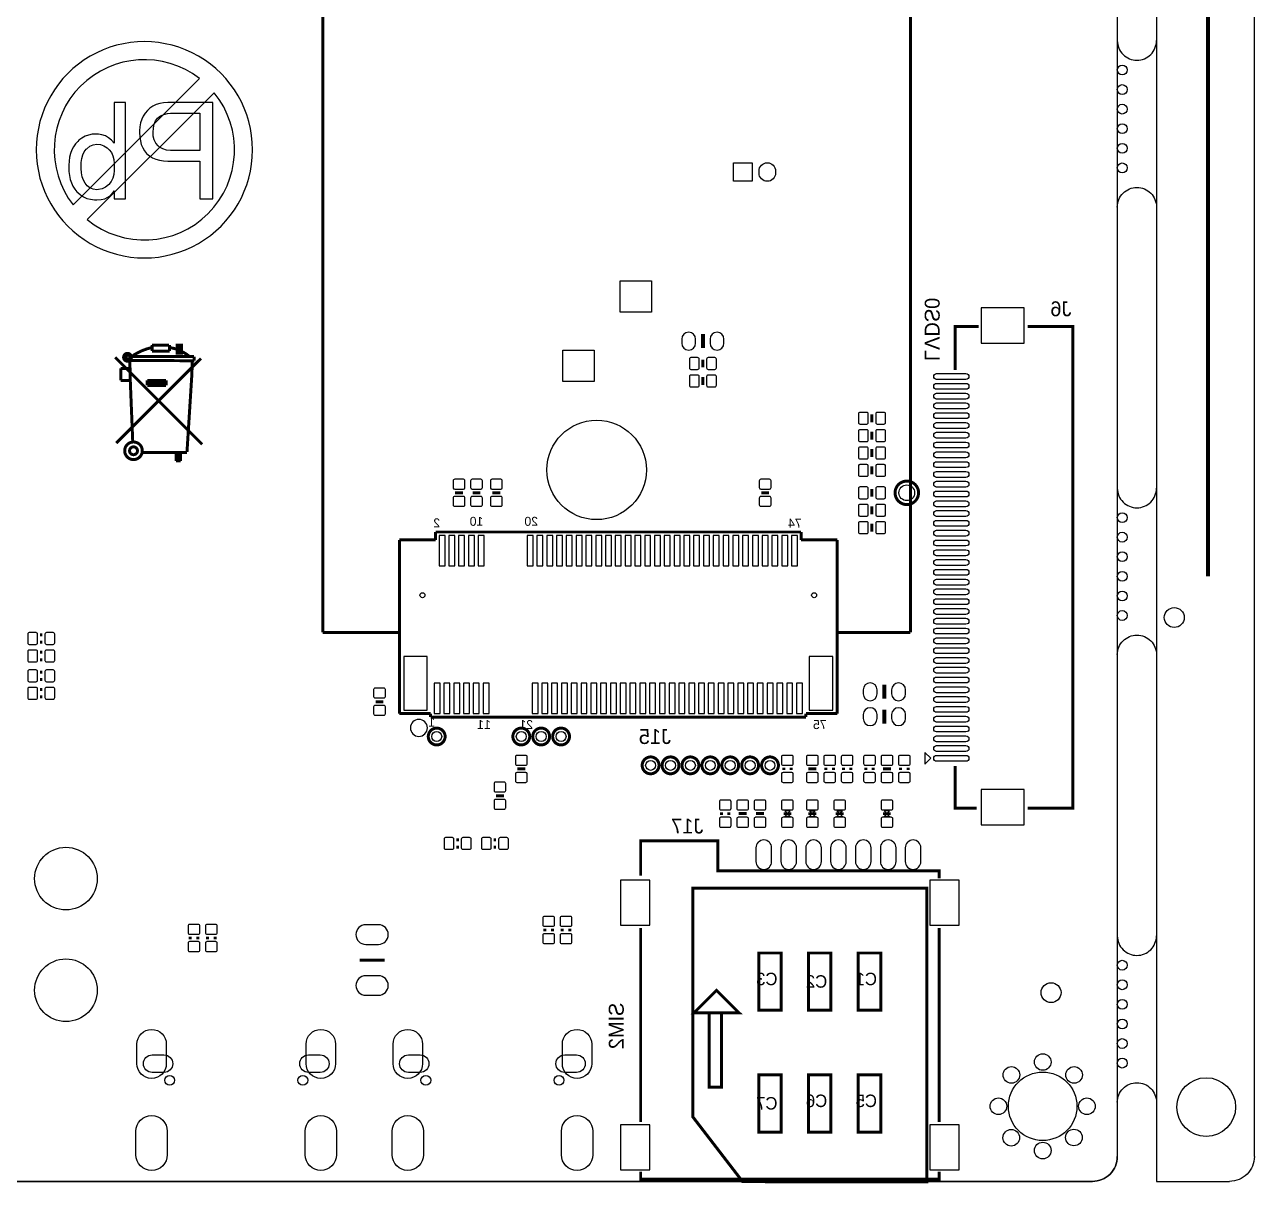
# Model space of a CAD drawing. Extents: x -7 to 117, y 0 to 182.
# Drawn here: x 54.2 to 117, y -0.1 to 59.1 of the extents above; entities that cross this region are included whole.
import ezdxf
from ezdxf.enums import TextEntityAlignment as Align

# ---------------------------------------------------------------- set-up
doc = ezdxf.new("R2010")
doc.units = 0
for name, color, linetype in [('BG_OUTLINE', 7, 'CONTINUOUS'), ('BG_SILKSCREEN_BOTTOM', 23, 'CONTINUOUS'), ('PG_SILKSCREEN_BOTTOM', 23, 'CONTINUOUS'), ('PIN_BOTTOM', 132, 'CONTINUOUS')]:
    doc.layers.add(name, color=color, linetype=linetype)

msp = doc.modelspace()

# ---------------------------------------------------------------- linework, layer by layer
at = {"layer": 'BG_OUTLINE'}
for points in [[(115.731036, 181.999636), (112.001046, 181.999636), (112.001046, 0), (115.731036, 0)], [(110.00105, 88.72982), (110.00105, 1.27)]]:
    msp.add_lwpolyline(points, dxfattribs=at)
for points in [[(117.001036, 1.27), (117.001036, 180.729636, 0.414214), (115.731036, 181.999636)], [(110.00105, 58.259726, 0.414214), (111.001048, 57.259728, 0.414214), (112.001046, 58.259726)], [(110.00105, 49.759616, -0.414214), (111.001048, 50.759614, -0.414214), (112.001046, 49.759616)], [(110.00105, 35.399726, 0.414214), (111.001048, 34.399728, 0.414214), (112.001046, 35.399726)], [(110.00105, 26.899616, -0.414214), (111.001048, 27.899614, -0.414214), (112.001046, 26.899616)], [(110.00105, 12.539726, 0.414214), (111.001048, 11.539728, 0.414214), (112.001046, 12.539726)], [(110.00105, 4.039616, -0.414214), (111.001048, 5.039614, -0.414214), (112.001046, 4.039616)], [(0, 1.27, 0.414214), (1.27, 0), (108.73105, 0, 0.414214), (110.00105, 1.27)], [(117.001036, 1.27, -0.414214), (115.731036, 0)]]:
    msp.add_lwpolyline(points, format="xyb", dxfattribs=at)
msp.add_lwpolyline([(110.00105, 88.72982), (110.00105, 1.27, -0.414214), (108.73105, 0), (1.27, 0, -0.414214), (0, 1.27), (0, 88.72982, -0.414214), (1.27, 89.99982), (108.73105, 89.99982, -0.414214)], format="xyb", close=True, dxfattribs=at)
at = {"layer": 'BG_SILKSCREEN_BOTTOM', "const_width": 0.2032}
msp.add_lwpolyline([(114.62766, 30.89656), (114.62766, 107.85094)], dxfattribs=at)
at = {"layer": 'BG_SILKSCREEN_BOTTOM'}
for points in [[(65.846706, 52.683156, 1), (54.801678, 52.683384, 1)], [(63.138304, 56.32577, 0.879899), (56.681878, 49.86909)], [(57.411112, 49.119282, 0.904616), (63.888112, 55.596282)]]:
    msp.add_lwpolyline(points, format="xyb", close=True, dxfattribs=at)
for points in [[(58.785506, 50.585624), (58.785506, 50.182272), (59.360562, 50.182272), (59.360562, 55.096156), (58.785506, 55.096156), (58.785506, 53.02758), (58.645552, 53.178456), (58.494676, 53.29936), (58.3311, 53.389784), (58.157872, 53.45176), (57.973722, 53.48351), (57.867296, 53.486558), (57.66054, 53.473858), (57.47004, 53.435758), (57.29224, 53.372258), (57.12841, 53.283358), (56.977534, 53.169058), (56.918606, 53.113432), (56.802782, 52.98313), (56.70423, 52.836826), (56.62168, 52.676552), (56.556402, 52.501546), (56.508904, 52.31257), (56.47563, 52.10937), (56.461152, 51.890168), (56.459628, 51.791616), (56.467502, 51.570636), (56.492902, 51.36261), (56.537352, 51.168808), (56.597804, 50.98923), (56.675528, 50.82413), (56.771032, 50.673), (56.882284, 50.536348), (56.918606, 50.498248), (57.060084, 50.376074), (57.21731, 50.277522), (57.389014, 50.20437), (57.574942, 50.155094), (57.776618, 50.129694), (57.895744, 50.124868), (58.11012, 50.139346), (58.300874, 50.183796), (58.466228, 50.258472), (58.60923, 50.36185), (58.728102, 50.4952)], [(60.326524, 52.630324), (60.435998, 52.496974), (60.452, 52.480972), (60.58535, 52.366672), (60.73648, 52.272946), (60.904882, 52.201572), (61.092334, 52.148994), (61.295534, 52.118768), (61.514736, 52.107592), (63.151258, 52.107592), (63.151258, 50.182272), (63.812166, 50.182272), (63.812166, 55.096156), (61.514736, 55.096156), (61.30671, 55.08498), (61.112908, 55.049928), (60.930282, 54.992778), (60.763404, 54.911752), (60.607702, 54.80685), (60.480702, 54.694074), (60.3631, 54.558946), (60.266072, 54.40807), (60.189872, 54.241446), (60.132722, 54.058566), (60.096146, 53.859938), (60.07862, 53.645562), (60.07862, 53.573934), (60.088272, 53.348382), (60.118498, 53.14188), (60.16752, 52.952904), (60.237624, 52.782724)], [(61.657738, 54.551072), (63.151258, 54.551072), (63.151258, 52.6542), (61.657738, 52.6542), (61.44641, 52.671726), (61.26226, 52.725574), (61.10351, 52.816252), (61.025532, 52.884578), (60.911232, 53.02758), (60.828428, 53.19268), (60.78093, 53.38191), (60.76823, 53.573934), (60.782454, 53.801264), (60.82538, 53.99659), (60.896754, 54.160166), (60.99683, 54.292246), (61.144658, 54.411372), (61.311536, 54.493922), (61.498988, 54.539896)], [(57.895744, 52.97043), (58.078624, 52.949602), (58.251598, 52.886102), (58.416952, 52.779676), (58.526426, 52.682648), (58.639202, 52.542948), (58.718704, 52.379372), (58.76798, 52.190142), (58.785506, 51.977544), (58.785506, 51.619912), (58.76798, 51.418236), (58.71718, 51.233832), (58.632852, 51.066954), (58.513726, 50.916078), (58.497978, 50.90033), (58.3438, 50.774854), (58.173874, 50.689002), (57.98947, 50.6476), (57.895744, 50.643028), (57.701942, 50.668428), (57.530492, 50.744628), (57.40654, 50.842926), (57.298336, 50.973228), (57.214262, 51.127406), (57.150762, 51.302158), (57.10936, 51.500786), (57.091834, 51.719988), (57.09031, 51.791616), (57.101486, 52.029868), (57.133236, 52.241196), (57.184036, 52.425346), (57.257188, 52.582826), (57.350914, 52.71135), (57.377838, 52.740052), (57.536842, 52.867052), (57.708292, 52.94503), (57.89422, 52.97043)]]:
    msp.add_lwpolyline(points, close=True, dxfattribs=at)
at = {"layer": 'PG_SILKSCREEN_BOTTOM'}
for points, const_width in [([(69.433948, 28.036266), (69.433948, 79.98206)], 0.1524), ([(99.433888, 79.98206), (99.433888, 28.036266)], 0.1524), ([(88.83904, 43.26763), (88.83904, 42.55643)], 0.2032), ([(101.724968, 41.44518), (101.724968, 43.65498), (102.925118, 43.65498)], 0.1524), ([(105.424986, 43.65498), (107.724956, 43.65498), (107.724956, 19.05508), (105.424986, 19.05508)], 0.1524), ([(60.72124, 42.40403), (60.72124, 42.70883)], 0.1524), ([(61.58484, 42.70883), (60.72124, 42.70883)], 0.1524), ([(61.61024, 42.40403), (61.61024, 42.70883)], 0.1524), ([(62.21984, 42.70883), (62.21984, 42.30243), (61.99124, 42.30243), (61.99124, 42.70883), (62.21984, 42.70883)], 0.1524), ([(62.09284, 42.70883), (62.11824, 42.70883), (62.11824, 42.35323)], 0.1524), ([(58.82894, 42.08653), (63.27394, 37.64153)], 0.1524), ([(58.89244, 37.70503), (63.21044, 42.02303)], 0.1524), ([(59.57824, 42.12463), (59.60364, 40.90543)], 0.1524), ([(59.65444, 42.12463), (62.85484, 42.12463)], 0.1524), ([(60.72124, 42.40403), (61.61024, 42.40403)], 0.1524), ([(62.87008, 42.11193), (62.87008, 41.91127)], 0.1524), ([(59.12104, 40.90543), (59.12104, 41.51503)], 0.1524), ([(59.12104, 41.51503), (59.57824, 41.51503)], 0.1524), ([(59.60364, 41.92143), (62.87008, 41.91127)], 0.1524), ([(62.7634, 41.91127), (62.75324, 41.28643)], 0.1524), ([(88.83904, 41.56583), (88.83904, 41.97223)], 0.1524), ([(59.12104, 40.90543), (59.60364, 40.90543)], 0.1524), ([(59.60364, 40.90543), (59.73064, 37.75583)], 0.1524), ([(60.46724, 40.90543), (61.43244, 40.90543)], 0.1524), ([(60.46724, 40.90543), (60.46724, 40.65143)], 0.1524), ([(60.46724, 40.77843), (61.43244, 40.77843)], 0.1524), ([(61.43244, 40.90543), (61.43244, 40.65143)], 0.1524), ([(62.75324, 41.28643), (62.49924, 37.24783)], 0.1524), ([(88.83904, 41.08323), (88.83904, 40.67683)], 0.1524), ([(60.46724, 40.65143), (61.43244, 40.65143)], 0.1524), ([(97.47504, 38.77183), (97.47504, 39.17823)], 0.1524), ([(97.47504, 38.28923), (97.47504, 37.88283)], 0.1524), ([(62.49924, 37.22243), (60.23864, 37.22243)], 0.1524), ([(61.94044, 37.22243), (61.94044, 36.79063)], 0.1524), ([(62.06744, 37.22243), (62.06744, 36.79063)], 0.1524), ([(62.16904, 37.22243), (62.16904, 36.79063)], 0.1524), ([(62.39764, 37.22243), (62.16904, 37.22243)], 0.1524), ([(97.47504, 37.40023), (97.47504, 36.99383)], 0.1524), ([(62.16904, 36.79063), (61.94044, 36.79063)], 0.1524), ([(97.47504, 36.51123), (97.47504, 36.10483)], 0.1524), ([(76.59624, 35.16503), (76.18984, 35.16503)], 0.1524), ([(77.48524, 35.16503), (77.07884, 35.16503)], 0.1524), ([(78.50124, 35.16503), (78.09484, 35.16503)], 0.1524), ([(91.817952, 35.16503), (92.224352, 35.16503)], 0.1524), ([(97.47504, 35.36823), (97.47504, 34.96183)], 0.1524), ([(97.47504, 34.47923), (97.47504, 34.07283)], 0.1524), ([(97.47504, 33.18383), (97.47504, 33.59023)], 0.1524), ([(73.343262, 32.763714), (73.343262, 23.886668)], 0.1524), ([(75.190858, 32.763714), (73.343262, 32.763714)], 0.1524), ([(75.190858, 33.16351), (75.190858, 32.763714)], 0.1524), ([(93.851222, 33.16351), (75.190858, 33.16351)], 0.1524), ([(93.851222, 32.763714), (93.851222, 33.16351)], 0.1524), ([(95.698818, 32.763714), (93.851222, 32.763714)], 0.1524), ([(95.698818, 23.886668), (95.698818, 32.763714)], 0.1524), ([(54.99354, 27.91333), (55.12054, 27.91333)], 0.1524), ([(73.34504, 28.036266), (69.433948, 28.036266)], 0.1524), ([(99.433888, 28.036266), (95.698818, 28.036266)], 0.1524), ([(55.12054, 27.53233), (54.99354, 27.53233)], 0.1524), ([(54.99354, 27.02433), (55.12054, 27.02433)], 0.1524), ([(55.12054, 26.64333), (54.99354, 26.64333)], 0.1524), ([(54.99354, 26.00833), (55.12054, 26.00833)], 0.1524), ([(55.12054, 25.62733), (54.99354, 25.62733)], 0.1524), ([(54.99354, 25.11933), (55.12054, 25.11933)], 0.1524), ([(98.11004, 24.64943), (98.11004, 25.36063)], 0.2032), ([(55.12054, 24.73833), (54.99354, 24.73833)], 0.1524), ([(72.53224, 24.49703), (72.12584, 24.49703)], 0.1524), ([(73.343262, 23.886668), (74.940922, 23.886668)], 0.1524), ([(74.940922, 23.886668), (74.940922, 23.708614)], 0.1524), ([(94.101158, 23.886668), (95.698818, 23.886668)], 0.1524), ([(94.101158, 23.708614), (94.101158, 23.886668)], 0.1524), ([(98.11004, 23.37943), (98.11004, 24.09063)], 0.2032), ([(74.940922, 23.708614), (94.101158, 23.708614)], 0.1524), ([(79.36484, 21.06803), (79.77124, 21.06803)], 0.1524), ([(92.96654, 21.00453), (92.96654, 21.13153)], 0.1524), ([(93.34754, 21.13153), (93.34754, 21.00453)], 0.1524), ([(94.63024, 21.06803), (94.22384, 21.06803)], 0.1524), ([(95.12554, 21.00453), (95.12554, 21.13153)], 0.1524), ([(95.50654, 21.13153), (95.50654, 21.00453)], 0.1524), ([(96.01454, 21.00453), (96.01454, 21.13153)], 0.1524), ([(96.39554, 21.13153), (96.39554, 21.00453)], 0.1524), ([(97.15754, 21.00453), (97.15754, 21.13153)], 0.1524), ([(97.53854, 21.13153), (97.53854, 21.00453)], 0.1524), ([(98.44024, 21.06803), (98.03384, 21.06803)], 0.1524), ([(98.93554, 21.00453), (98.93554, 21.13153)], 0.1524), ([(99.31654, 21.13153), (99.31654, 21.00453)], 0.1524), ([(101.724968, 21.20519), (101.724968, 19.05508), (102.825042, 19.05508)], 0.1524), ([(78.67904, 19.69643), (78.27264, 19.69643)], 0.1524), ([(89.79154, 18.71853), (89.79154, 18.84553)], 0.1524), ([(90.17254, 18.84553), (90.17254, 18.71853)], 0.1524), ([(90.66784, 18.78203), (91.07424, 18.78203)], 0.1524), ([(91.55684, 18.78203), (91.96324, 18.78203)], 0.1524), ([(93.356938, 18.78203), (92.957142, 18.78203)], 0.130048), ([(94.227142, 18.78203), (94.626938, 18.78203)], 0.130048), ([(95.624142, 18.78203), (96.023938, 18.78203)], 0.130048), ([(98.436938, 18.78203), (98.037142, 18.78203)], 0.130048), ([(76.25334, 17.44853), (76.38034, 17.44853)], 0.1524), ([(76.38034, 17.06753), (76.25334, 17.06753)], 0.1524), ([(78.15834, 17.44853), (78.28534, 17.44853)], 0.1524), ([(78.28534, 17.06753), (78.15834, 17.06753)], 0.1524), ([(85.66404, 15.60703), (85.66404, 17.38503), (89.60104, 17.38503), (89.60104, 15.86103), (100.90404, 15.86103), (100.90404, 15.48003)], 0.1524), ([(100.26904, 14.97203), (88.33104, 14.97203), (88.33104, 3.28803), (90.87104, -0.01397), (100.26904, -0.02794), (100.26904, 14.97203)], 0.1524), ([(62.66434, 12.36853), (62.66434, 12.49553)], 0.1524), ([(63.04534, 12.49553), (63.04534, 12.36853)], 0.1524), ([(63.55334, 12.36853), (63.55334, 12.49553)], 0.1524), ([(63.93434, 12.49553), (63.93434, 12.36853)], 0.1524), ([(80.77454, 12.77493), (80.77454, 12.90193)], 0.1524), ([(81.15554, 12.90193), (81.15554, 12.77493)], 0.1524), ([(81.66354, 12.77493), (81.66354, 12.90193)], 0.1524), ([(82.04454, 12.90193), (82.04454, 12.77493)], 0.1524), ([(85.66404, 12.94003), (85.66404, 3.03403)], 0.1524), ([(100.90404, 12.94003), (100.90404, 3.03403)], 0.1524), ([(72.58812, 11.301222), (71.31812, 11.301222)], 0.1524), ([(92.839032, 8.741918), (92.839032, 11.662918), (91.696032, 11.662918), (91.696032, 8.741918), (92.839032, 8.741918)], 0.1524), ([(95.379032, 8.741918), (95.379032, 11.662918), (94.236032, 11.662918), (94.236032, 8.741918), (95.379032, 8.741918)], 0.1524), ([(97.919032, 8.741918), (97.919032, 11.662918), (96.776032, 11.662918), (96.776032, 8.741918), (97.919032, 8.741918)], 0.1524), ([(89.537032, 9.757918), (90.680032, 8.614918), (88.394032, 8.614918), (89.537032, 9.757918)], 0.1524), ([(89.791032, 8.614918), (89.791032, 4.804918), (89.156032, 4.804918), (89.156032, 8.614918), (89.791032, 8.614918)], 0.1524), ([(92.839032, 2.518918), (92.839032, 5.439918), (91.696032, 5.439918), (91.696032, 2.518918), (92.839032, 2.518918)], 0.1524), ([(95.379032, 2.518918), (95.379032, 5.439918), (94.236032, 5.439918), (94.236032, 2.518918), (95.379032, 2.518918)], 0.1524), ([(97.919032, 2.518918), (97.919032, 5.439918), (96.776032, 5.439918), (96.776032, 2.518918), (97.919032, 2.518918)], 0.1524), ([(100.90404, 0.49403), (100.90404, 0.11303), (85.66404, 0.11303), (85.66404, 0.49403)], 0.1524)]:
    msp.add_lwpolyline(points, dxfattribs=dict(at, const_width=const_width))
at = {"layer": 'PG_SILKSCREEN_BOTTOM', "const_width": 0.1524}
for points in [[(59.6646, 42.08653, 1), (59.26328, 42.08653, 1), (59.6646, 42.08653)], [(59.55284, 42.12463), (59.55284, 42.15003, 1), (59.40044, 42.15003), (59.40044, 42.04843, 1), (59.50204, 42.04843), (59.50204, 42.07383)], [(59.60364, 42.07383, -0.107965), (60.69584, 42.58183)], [(61.63564, 42.58183, -0.136779), (62.62624, 42.12463)], [(60.21832, 37.31133, 1), (59.31916, 37.31133, 1), (60.21832, 37.31133)], [(59.9694, 37.31133, 1), (59.56808, 37.31133, 1), (59.9694, 37.31133)], [(99.852988, 35.16503, 1), (98.653092, 35.16503, 1), (99.852988, 35.16503)], [(75.680062, 22.71903, 1), (74.820018, 22.71903, 1), (75.680062, 22.71903)], [(79.998062, 22.71903, 1), (79.138018, 22.71903, 1), (79.998062, 22.71903)], [(81.014062, 22.71903, 1), (80.154018, 22.71903, 1), (81.014062, 22.71903)], [(82.030062, 22.71903, 1), (81.170018, 22.71903, 1), (82.030062, 22.71903)], [(86.602062, 21.24583, 1), (85.742018, 21.24583, 1), (86.602062, 21.24583)], [(87.618062, 21.24583, 1), (86.758018, 21.24583, 1), (87.618062, 21.24583)], [(88.634062, 21.24583, 1), (87.774018, 21.24583, 1), (88.634062, 21.24583)], [(89.650062, 21.24583, 1), (88.790018, 21.24583, 1), (89.650062, 21.24583)], [(90.666062, 21.24583, 1), (89.806018, 21.24583, 1), (90.666062, 21.24583)], [(91.682062, 21.24583, 1), (90.822018, 21.24583, 1), (91.682062, 21.24583)], [(92.698062, 21.24583, 1), (91.838018, 21.24583, 1), (92.698062, 21.24583)]]:
    msp.add_lwpolyline(points, format="xyb", dxfattribs=at)
at = {"layer": 'PG_SILKSCREEN_BOTTOM'}
msp.add_lwpolyline([(74.771758, 23.160482, 1), (73.906122, 23.160578, 1)], format="xyb", close=True, dxfattribs=at)
for points in [[(100.174298, 21.905722), (100.174298, 21.305774), (100.474272, 21.605748)], [(93.15704, 18.78203), (93.296994, 18.921984), (93.017086, 18.921984)], [(94.42704, 18.78203), (94.287086, 18.921984), (94.566994, 18.921984)], [(95.82404, 18.78203), (95.684086, 18.921984), (95.963994, 18.921984)], [(98.23704, 18.78203), (98.376994, 18.921984), (98.097086, 18.921984)], [(93.15704, 18.78203), (93.296994, 18.642076), (93.017086, 18.642076)], [(94.42704, 18.78203), (94.287086, 18.642076), (94.566994, 18.642076)], [(95.82404, 18.78203), (95.684086, 18.642076), (95.963994, 18.642076)], [(98.23704, 18.78203), (98.376994, 18.642076), (98.097086, 18.642076)]]:
    msp.add_lwpolyline(points, close=True, dxfattribs=at)
at = {"layer": 'PIN_BOTTOM'}
for points in [[(91.355926, 52.02301), (91.355926, 51.07305), (90.405966, 51.07305), (90.405966, 52.02301)], [(84.60994, 44.39793), (84.60994, 45.997876), (86.209886, 45.997876), (86.209886, 44.39793)], [(105.245916, 42.804842), (105.245916, 44.60494), (103.046022, 44.60494), (103.046022, 42.804842)], [(81.68894, 40.84193), (81.68894, 42.441876), (83.288886, 42.441876), (83.288886, 40.84193)], [(75.368658, 32.98571), (75.368658, 31.43631), (75.673458, 31.43631), (75.673458, 32.98571)], [(75.86853, 32.98571), (75.86853, 31.43631), (76.17333, 31.43631), (76.17333, 32.98571)], [(76.368656, 32.98571), (76.368656, 31.43631), (76.673456, 31.43631), (76.673456, 32.98571)], [(76.868528, 32.98571), (76.868528, 31.43631), (77.173328, 31.43631), (77.173328, 32.98571)], [(77.368654, 32.98571), (77.368654, 31.43631), (77.673454, 31.43631), (77.673454, 32.98571)], [(79.868522, 32.98571), (79.868522, 31.43631), (80.173322, 31.43631), (80.173322, 32.98571)], [(80.368648, 32.98571), (80.368648, 31.43631), (80.673448, 31.43631), (80.673448, 32.98571)], [(80.86852, 32.98571), (80.86852, 31.43631), (81.17332, 31.43631), (81.17332, 32.98571)], [(81.368646, 32.98571), (81.368646, 31.43631), (81.673446, 31.43631), (81.673446, 32.98571)], [(81.868518, 32.98571), (81.868518, 31.43631), (82.173318, 31.43631), (82.173318, 32.98571)], [(82.368644, 32.98571), (82.368644, 31.43631), (82.673444, 31.43631), (82.673444, 32.98571)], [(82.868516, 32.98571), (82.868516, 31.43631), (83.173316, 31.43631), (83.173316, 32.98571)], [(83.368642, 32.98571), (83.368642, 31.43631), (83.673442, 31.43631), (83.673442, 32.98571)], [(83.868514, 32.98571), (83.868514, 31.43631), (84.173314, 31.43631), (84.173314, 32.98571)], [(84.36864, 32.98571), (84.36864, 31.43631), (84.67344, 31.43631), (84.67344, 32.98571)], [(84.868766, 32.98571), (84.868766, 31.43631), (85.173566, 31.43631), (85.173566, 32.98571)], [(85.368638, 32.98571), (85.368638, 31.43631), (85.673438, 31.43631), (85.673438, 32.98571)], [(85.868764, 32.98571), (85.868764, 31.43631), (86.173564, 31.43631), (86.173564, 32.98571)], [(86.368636, 32.98571), (86.368636, 31.43631), (86.673436, 31.43631), (86.673436, 32.98571)], [(86.868762, 32.98571), (86.868762, 31.43631), (87.173562, 31.43631), (87.173562, 32.98571)], [(87.368634, 32.98571), (87.368634, 31.43631), (87.673434, 31.43631), (87.673434, 32.98571)], [(87.86876, 32.98571), (87.86876, 31.43631), (88.17356, 31.43631), (88.17356, 32.98571)], [(88.368632, 32.98571), (88.368632, 31.43631), (88.673432, 31.43631), (88.673432, 32.98571)], [(88.868758, 32.98571), (88.868758, 31.43631), (89.173558, 31.43631), (89.173558, 32.98571)], [(89.36863, 32.98571), (89.36863, 31.43631), (89.67343, 31.43631), (89.67343, 32.98571)], [(89.868756, 32.98571), (89.868756, 31.43631), (90.173556, 31.43631), (90.173556, 32.98571)], [(90.368628, 32.98571), (90.368628, 31.43631), (90.673428, 31.43631), (90.673428, 32.98571)], [(90.868754, 32.98571), (90.868754, 31.43631), (91.173554, 31.43631), (91.173554, 32.98571)], [(91.368626, 32.98571), (91.368626, 31.43631), (91.673426, 31.43631), (91.673426, 32.98571)], [(91.868752, 32.98571), (91.868752, 31.43631), (92.173552, 31.43631), (92.173552, 32.98571)], [(92.368624, 32.98571), (92.368624, 31.43631), (92.673424, 31.43631), (92.673424, 32.98571)], [(92.86875, 32.98571), (92.86875, 31.43631), (93.17355, 31.43631), (93.17355, 32.98571)], [(93.368622, 32.98571), (93.368622, 31.43631), (93.673422, 31.43631), (93.673422, 32.98571)], [(73.574148, 26.807668), (73.574148, 24.064468), (74.767948, 24.064468), (74.767948, 26.807668)], [(94.274132, 26.807668), (94.274132, 24.064468), (95.467932, 24.064468), (95.467932, 26.807668)], [(75.118722, 25.435814), (75.118722, 23.886414), (75.423522, 23.886414), (75.423522, 25.435814)], [(75.618594, 25.435814), (75.618594, 23.886414), (75.923394, 23.886414), (75.923394, 25.435814)], [(76.11872, 25.435814), (76.11872, 23.886414), (76.42352, 23.886414), (76.42352, 25.435814)], [(76.618592, 25.435814), (76.618592, 23.886414), (76.923392, 23.886414), (76.923392, 25.435814)], [(77.118718, 25.435814), (77.118718, 23.886414), (77.423518, 23.886414), (77.423518, 25.435814)], [(77.61859, 25.435814), (77.61859, 23.886414), (77.92339, 23.886414), (77.92339, 25.435814)], [(80.118712, 25.435814), (80.118712, 23.886414), (80.423512, 23.886414), (80.423512, 25.435814)], [(80.618584, 25.435814), (80.618584, 23.886414), (80.923384, 23.886414), (80.923384, 25.435814)], [(81.11871, 25.435814), (81.11871, 23.886414), (81.42351, 23.886414), (81.42351, 25.435814)], [(81.618582, 25.435814), (81.618582, 23.886414), (81.923382, 23.886414), (81.923382, 25.435814)], [(82.118708, 25.435814), (82.118708, 23.886414), (82.423508, 23.886414), (82.423508, 25.435814)], [(82.61858, 25.435814), (82.61858, 23.886414), (82.92338, 23.886414), (82.92338, 25.435814)], [(83.118706, 25.435814), (83.118706, 23.886414), (83.423506, 23.886414), (83.423506, 25.435814)], [(83.618578, 25.435814), (83.618578, 23.886414), (83.923378, 23.886414), (83.923378, 25.435814)], [(84.118704, 25.435814), (84.118704, 23.886414), (84.423504, 23.886414), (84.423504, 25.435814)], [(84.618576, 25.435814), (84.618576, 23.886414), (84.923376, 23.886414), (84.923376, 25.435814)], [(85.118702, 25.435814), (85.118702, 23.886414), (85.423502, 23.886414), (85.423502, 25.435814)], [(85.618574, 25.435814), (85.618574, 23.886414), (85.923374, 23.886414), (85.923374, 25.435814)], [(86.1187, 25.435814), (86.1187, 23.886414), (86.4235, 23.886414), (86.4235, 25.435814)], [(86.618572, 25.435814), (86.618572, 23.886414), (86.923372, 23.886414), (86.923372, 25.435814)], [(87.118698, 25.435814), (87.118698, 23.886414), (87.423498, 23.886414), (87.423498, 25.435814)], [(87.61857, 25.435814), (87.61857, 23.886414), (87.92337, 23.886414), (87.92337, 25.435814)], [(88.118696, 25.435814), (88.118696, 23.886414), (88.423496, 23.886414), (88.423496, 25.435814)], [(88.618568, 25.435814), (88.618568, 23.886414), (88.923368, 23.886414), (88.923368, 25.435814)], [(89.118694, 25.435814), (89.118694, 23.886414), (89.423494, 23.886414), (89.423494, 25.435814)], [(89.618566, 25.435814), (89.618566, 23.886414), (89.923366, 23.886414), (89.923366, 25.435814)], [(90.118692, 25.435814), (90.118692, 23.886414), (90.423492, 23.886414), (90.423492, 25.435814)], [(90.618564, 25.435814), (90.618564, 23.886414), (90.923364, 23.886414), (90.923364, 25.435814)], [(91.11869, 25.435814), (91.11869, 23.886414), (91.42349, 23.886414), (91.42349, 25.435814)], [(91.618562, 25.435814), (91.618562, 23.886414), (91.923362, 23.886414), (91.923362, 25.435814)], [(92.118688, 25.435814), (92.118688, 23.886414), (92.423488, 23.886414), (92.423488, 25.435814)], [(92.61856, 25.435814), (92.61856, 23.886414), (92.92336, 23.886414), (92.92336, 25.435814)], [(93.118686, 25.435814), (93.118686, 23.886414), (93.423486, 23.886414), (93.423486, 25.435814)], [(93.618558, 25.435814), (93.618558, 23.886414), (93.923358, 23.886414), (93.923358, 25.435814)], [(105.245916, 18.204942), (105.245916, 20.00504), (103.046022, 20.00504), (103.046022, 18.204942)], [(86.134194, 13.086842), (86.134194, 15.386812), (84.63407, 15.386812), (84.63407, 13.086842)], [(101.93401, 13.086842), (101.93401, 15.386812), (100.433886, 15.386812), (100.433886, 13.086842)], [(86.134194, 0.586994), (86.134194, 2.886964), (84.63407, 2.886964), (84.63407, 0.586994)], [(101.93401, 0.586994), (101.93401, 2.886964), (100.433886, 2.886964), (100.433886, 0.586994)]]:
    msp.add_lwpolyline(points, close=True, dxfattribs=at)
for points in [[(91.706192, 51.497992), (91.706192, 51.598068, -1), (92.556076, 51.598068), (92.556076, 51.497992, -1)], [(88.470486, 42.81043), (88.470486, 43.01363, 1), (87.759286, 43.01363), (87.759286, 42.81043, 1)], [(89.918794, 42.81043), (89.918794, 43.01363, 1), (89.207594, 43.01363), (89.207594, 42.81043, 1)], [(88.224106, 41.469056), (88.574118, 41.469056, 0.415686), (88.649048, 41.543986), (88.649048, 41.994074, 0.415686), (88.574118, 42.069004), (88.224106, 42.069004, 0.415686), (88.149176, 41.994074), (88.149176, 41.543986, 0.415686)], [(89.103962, 41.469056), (89.453974, 41.469056, 0.415686), (89.528904, 41.543986), (89.528904, 41.994074, 0.415686), (89.453974, 42.069004), (89.103962, 42.069004, 0.415686), (89.029032, 41.994074), (89.029032, 41.543986, 0.415686)], [(88.574118, 41.180004), (88.224106, 41.180004, 0.415686), (88.149176, 41.105074), (88.149176, 40.654986, 0.415686), (88.224106, 40.580056), (88.574118, 40.580056, 0.415686), (88.649048, 40.654986), (88.649048, 41.105074, 0.415686)], [(89.453974, 41.180004), (89.103962, 41.180004, 0.415686), (89.029032, 41.105074), (89.029032, 40.654986, 0.415686), (89.103962, 40.580056), (89.453974, 40.580056, 0.415686), (89.528904, 40.654986), (89.528904, 41.105074, 0.415686)], [(102.275132, 40.955087), (100.775008, 40.955087, -1), (100.775008, 41.255061), (102.275132, 41.255061, -1)], [(102.275132, 40.454961), (100.775008, 40.454961, -1), (100.775008, 40.754935), (102.275132, 40.754935, -1)], [(102.275132, 39.955089), (100.775008, 39.955089, -1), (100.775008, 40.255063), (102.275132, 40.255063, -1)], [(102.275132, 39.454963), (100.775008, 39.454963, -1), (100.775008, 39.754937), (102.275132, 39.754937, -1)], [(96.860106, 38.675056), (97.210118, 38.675056, 0.415686), (97.285048, 38.749986), (97.285048, 39.200074, 0.415686), (97.210118, 39.275004), (96.860106, 39.275004, 0.415686), (96.785176, 39.200074), (96.785176, 38.749986, 0.415686)], [(97.739962, 38.675056), (98.089974, 38.675056, 0.415686), (98.164904, 38.749986), (98.164904, 39.200074, 0.415686), (98.089974, 39.275004), (97.739962, 39.275004, 0.415686), (97.665032, 39.200074), (97.665032, 38.749986, 0.415686)], [(102.275132, 38.955091), (100.775008, 38.955091, -1), (100.775008, 39.255065), (102.275132, 39.255065, -1)], [(97.210118, 38.386004), (96.860106, 38.386004, 0.415686), (96.785176, 38.311074), (96.785176, 37.860986, 0.415686), (96.860106, 37.786056), (97.210118, 37.786056, 0.415686), (97.285048, 37.860986), (97.285048, 38.311074, 0.415686)], [(98.089974, 38.386004), (97.739962, 38.386004, 0.415686), (97.665032, 38.311074), (97.665032, 37.860986, 0.415686), (97.739962, 37.786056), (98.089974, 37.786056, 0.415686), (98.164904, 37.860986), (98.164904, 38.311074, 0.415686)], [(102.275132, 38.454965), (100.775008, 38.454965, -1), (100.775008, 38.754939), (102.275132, 38.754939, -1)], [(102.275132, 37.955093), (100.775008, 37.955093, -1), (100.775008, 38.255067), (102.275132, 38.255067, -1)], [(102.275132, 37.454967), (100.775008, 37.454967, -1), (100.775008, 37.754941), (102.275132, 37.754941, -1)], [(97.210118, 37.497004), (96.860106, 37.497004, 0.415686), (96.785176, 37.422074), (96.785176, 36.971986, 0.415686), (96.860106, 36.897056), (97.210118, 36.897056, 0.415686), (97.285048, 36.971986), (97.285048, 37.422074, 0.415686)], [(98.089974, 37.497004), (97.739962, 37.497004, 0.415686), (97.665032, 37.422074), (97.665032, 36.971986, 0.415686), (97.739962, 36.897056), (98.089974, 36.897056, 0.415686), (98.164904, 36.971986), (98.164904, 37.422074, 0.415686)], [(102.275132, 36.955095), (100.775008, 36.955095, -1), (100.775008, 37.255069), (102.275132, 37.255069, -1)], [(97.210118, 36.608004), (96.860106, 36.608004, 0.415686), (96.785176, 36.533074), (96.785176, 36.082986, 0.415686), (96.860106, 36.008056), (97.210118, 36.008056, 0.415686), (97.285048, 36.082986), (97.285048, 36.533074, 0.415686)], [(98.089974, 36.608004), (97.739962, 36.608004, 0.415686), (97.665032, 36.533074), (97.665032, 36.082986, 0.415686), (97.739962, 36.008056), (98.089974, 36.008056, 0.415686), (98.164904, 36.082986), (98.164904, 36.533074, 0.415686)], [(102.275132, 36.454969), (100.775008, 36.454969, -1), (100.775008, 36.754943), (102.275132, 36.754943, -1)], [(76.693014, 35.429952), (76.693014, 35.779964, 0.415686), (76.618084, 35.854894), (76.167996, 35.854894, 0.415686), (76.093066, 35.779964), (76.093066, 35.429952, 0.415686), (76.167996, 35.355022), (76.618084, 35.355022, 0.415686)], [(77.582014, 35.429952), (77.582014, 35.779964, 0.415686), (77.507084, 35.854894), (77.056996, 35.854894, 0.415686), (76.982066, 35.779964), (76.982066, 35.429952, 0.415686), (77.056996, 35.355022), (77.507084, 35.355022, 0.415686)], [(78.598014, 35.429952), (78.598014, 35.779964, 0.415686), (78.523084, 35.854894), (78.072996, 35.854894, 0.415686), (77.998066, 35.779964), (77.998066, 35.429952, 0.415686), (78.072996, 35.355022), (78.523084, 35.355022, 0.415686)], [(91.721178, 35.779964), (91.721178, 35.429952, 0.415686), (91.796108, 35.355022), (92.246196, 35.355022, 0.415686), (92.321126, 35.429952), (92.321126, 35.779964, 0.415686), (92.246196, 35.854894), (91.796108, 35.854894, 0.415686)], [(102.275132, 35.955097), (100.775008, 35.955097, -1), (100.775008, 36.255071), (102.275132, 36.255071, -1)], [(97.210118, 35.465004), (96.860106, 35.465004, 0.415686), (96.785176, 35.390074), (96.785176, 34.939986, 0.415686), (96.860106, 34.865056), (97.210118, 34.865056, 0.415686), (97.285048, 34.939986), (97.285048, 35.390074, 0.415686)], [(98.089974, 35.465004), (97.739962, 35.465004, 0.415686), (97.665032, 35.390074), (97.665032, 34.939986, 0.415686), (97.739962, 34.865056), (98.089974, 34.865056, 0.415686), (98.164904, 34.939986), (98.164904, 35.390074, 0.415686)], [(102.275132, 35.454971), (100.775008, 35.454971, -1), (100.775008, 35.754945), (102.275132, 35.754945, -1)], [(102.275132, 34.955099), (100.775008, 34.955099, -1), (100.775008, 35.255073), (102.275132, 35.255073, -1)], [(76.693014, 34.550096), (76.693014, 34.900108, 0.415686), (76.618084, 34.975038), (76.167996, 34.975038, 0.415686), (76.093066, 34.900108), (76.093066, 34.550096, 0.415686), (76.167996, 34.475166), (76.618084, 34.475166, 0.415686)], [(77.582014, 34.550096), (77.582014, 34.900108, 0.415686), (77.507084, 34.975038), (77.056996, 34.975038, 0.415686), (76.982066, 34.900108), (76.982066, 34.550096, 0.415686), (77.056996, 34.475166), (77.507084, 34.475166, 0.415686)], [(78.598014, 34.550096), (78.598014, 34.900108, 0.415686), (78.523084, 34.975038), (78.072996, 34.975038, 0.415686), (77.998066, 34.900108), (77.998066, 34.550096, 0.415686), (78.072996, 34.475166), (78.523084, 34.475166, 0.415686)], [(91.721178, 34.900108), (91.721178, 34.550096, 0.415686), (91.796108, 34.475166), (92.246196, 34.475166, 0.415686), (92.321126, 34.550096), (92.321126, 34.900108, 0.415686), (92.246196, 34.975038), (91.796108, 34.975038, 0.415686)], [(97.210118, 34.576004), (96.860106, 34.576004, 0.415686), (96.785176, 34.501074), (96.785176, 34.050986, 0.415686), (96.860106, 33.976056), (97.210118, 33.976056, 0.415686), (97.285048, 34.050986), (97.285048, 34.501074, 0.415686)], [(98.089974, 34.576004), (97.739962, 34.576004, 0.415686), (97.665032, 34.501074), (97.665032, 34.050986, 0.415686), (97.739962, 33.976056), (98.089974, 33.976056, 0.415686), (98.164904, 34.050986), (98.164904, 34.501074, 0.415686)], [(102.275132, 34.454973), (100.775008, 34.454973, -1), (100.775008, 34.754947), (102.275132, 34.754947, -1)], [(102.275132, 33.955101), (100.775008, 33.955101, -1), (100.775008, 34.255075), (102.275132, 34.255075, -1)], [(96.860106, 33.087056), (97.210118, 33.087056, 0.415686), (97.285048, 33.161986), (97.285048, 33.612074, 0.415686), (97.210118, 33.687004), (96.860106, 33.687004, 0.415686), (96.785176, 33.612074), (96.785176, 33.161986, 0.415686)], [(97.739962, 33.087056), (98.089974, 33.087056, 0.415686), (98.164904, 33.161986), (98.164904, 33.612074, 0.415686), (98.089974, 33.687004), (97.739962, 33.687004, 0.415686), (97.665032, 33.612074), (97.665032, 33.161986, 0.415686)], [(102.275132, 33.454975), (100.775008, 33.454975, -1), (100.775008, 33.754949), (102.275132, 33.754949, -1)], [(102.275132, 32.955103), (100.775008, 32.955103, -1), (100.775008, 33.255077), (102.275132, 33.255077, -1)], [(102.275132, 32.454977), (100.775008, 32.454977, -1), (100.775008, 32.754951), (102.275132, 32.754951, -1)], [(102.275132, 31.955105), (100.775008, 31.955105, -1), (100.775008, 32.255079), (102.275132, 32.255079, -1)], [(102.275132, 31.454979), (100.775008, 31.454979, -1), (100.775008, 31.754953), (102.275132, 31.754953, -1)], [(102.275132, 30.955107), (100.775008, 30.955107, -1), (100.775008, 31.255081), (102.275132, 31.255081, -1)], [(102.275132, 30.454981), (100.775008, 30.454981, -1), (100.775008, 30.754955), (102.275132, 30.754955, -1)], [(102.275132, 29.955109), (100.775008, 29.955109, -1), (100.775008, 30.255083), (102.275132, 30.255083, -1)], [(102.275132, 29.454983), (100.775008, 29.454983, -1), (100.775008, 29.754957), (102.275132, 29.754957, -1)], [(102.275132, 28.955111), (100.775008, 28.955111, -1), (100.775008, 29.255085), (102.275132, 29.255085, -1)], [(102.275132, 28.454985), (100.775008, 28.454985, -1), (100.775008, 28.754959), (102.275132, 28.754959, -1)], [(54.442106, 27.422856), (54.792118, 27.422856, 0.415686), (54.867048, 27.497786), (54.867048, 27.947874, 0.415686), (54.792118, 28.022804), (54.442106, 28.022804, 0.415686), (54.367176, 27.947874), (54.367176, 27.497786, 0.415686)], [(55.321962, 27.422856), (55.671974, 27.422856, 0.415686), (55.746904, 27.497786), (55.746904, 27.947874, 0.415686), (55.671974, 28.022804), (55.321962, 28.022804, 0.415686), (55.247032, 27.947874), (55.247032, 27.497786, 0.415686)], [(102.275132, 27.955113), (100.775008, 27.955113, -1), (100.775008, 28.255087), (102.275132, 28.255087, -1)], [(102.275132, 27.454987), (100.775008, 27.454987, -1), (100.775008, 27.754961), (102.275132, 27.754961, -1)], [(54.442106, 26.533856), (54.792118, 26.533856, 0.415686), (54.867048, 26.608786), (54.867048, 27.058874, 0.415686), (54.792118, 27.133804), (54.442106, 27.133804, 0.415686), (54.367176, 27.058874), (54.367176, 26.608786, 0.415686)], [(55.321962, 26.533856), (55.671974, 26.533856, 0.415686), (55.746904, 26.608786), (55.746904, 27.058874, 0.415686), (55.671974, 27.133804), (55.321962, 27.133804, 0.415686), (55.247032, 27.058874), (55.247032, 26.608786, 0.415686)], [(102.275132, 26.955115), (100.775008, 26.955115, -1), (100.775008, 27.255089), (102.275132, 27.255089, -1)], [(102.275132, 26.454989), (100.775008, 26.454989, -1), (100.775008, 26.754963), (102.275132, 26.754963, -1)], [(54.442106, 25.517856), (54.792118, 25.517856, 0.415686), (54.867048, 25.592786), (54.867048, 26.042874, 0.415686), (54.792118, 26.117804), (54.442106, 26.117804, 0.415686), (54.367176, 26.042874), (54.367176, 25.592786, 0.415686)], [(55.321962, 25.517856), (55.671974, 25.517856, 0.415686), (55.746904, 25.592786), (55.746904, 26.042874, 0.415686), (55.671974, 26.117804), (55.321962, 26.117804, 0.415686), (55.247032, 26.042874), (55.247032, 25.592786, 0.415686)], [(102.275132, 25.955117), (100.775008, 25.955117, -1), (100.775008, 26.255091), (102.275132, 26.255091, -1)], [(102.275132, 25.454991), (100.775008, 25.454991, -1), (100.775008, 25.754965), (102.275132, 25.754965, -1)], [(54.442106, 24.628856), (54.792118, 24.628856, 0.415686), (54.867048, 24.703786), (54.867048, 25.153874, 0.415686), (54.792118, 25.228804), (54.442106, 25.228804, 0.415686), (54.367176, 25.153874), (54.367176, 24.703786, 0.415686)], [(55.321962, 24.628856), (55.671974, 24.628856, 0.415686), (55.746904, 24.703786), (55.746904, 25.153874, 0.415686), (55.671974, 25.228804), (55.321962, 25.228804, 0.415686), (55.247032, 25.153874), (55.247032, 24.703786, 0.415686)], [(72.629014, 24.761952), (72.629014, 25.111964, 0.415686), (72.554084, 25.186894), (72.103996, 25.186894, 0.415686), (72.029066, 25.111964), (72.029066, 24.761952, 0.415686), (72.103996, 24.687022), (72.554084, 24.687022, 0.415686)], [(97.030286, 25.10663), (97.030286, 24.90343, 1), (97.741486, 24.90343), (97.741486, 25.10663, 1)], [(98.478594, 25.10663), (98.478594, 24.90343, 1), (99.189794, 24.90343), (99.189794, 25.10663, 1)], [(102.275132, 24.955119), (100.775008, 24.955119, -1), (100.775008, 25.255093), (102.275132, 25.255093, -1)], [(102.275132, 24.454993), (100.775008, 24.454993, -1), (100.775008, 24.754967), (102.275132, 24.754967, -1)], [(72.629014, 23.882096), (72.629014, 24.232108, 0.415686), (72.554084, 24.307038), (72.103996, 24.307038, 0.415686), (72.029066, 24.232108), (72.029066, 23.882096, 0.415686), (72.103996, 23.807166), (72.554084, 23.807166, 0.415686)], [(97.030286, 23.83663), (97.030286, 23.63343, 1), (97.741486, 23.63343), (97.741486, 23.83663, 1)], [(98.478594, 23.83663), (98.478594, 23.63343, 1), (99.189794, 23.63343), (99.189794, 23.83663, 1)], [(102.275132, 23.955121), (100.775008, 23.955121, -1), (100.775008, 24.255095), (102.275132, 24.255095, -1)], [(102.275132, 23.454995), (100.775008, 23.454995, -1), (100.775008, 23.754969), (102.275132, 23.754969, -1)], [(102.275132, 22.955123), (100.775008, 22.955123, -1), (100.775008, 23.255097), (102.275132, 23.255097, -1)], [(102.275132, 22.454997), (100.775008, 22.454997, -1), (100.775008, 22.754971), (102.275132, 22.754971, -1)], [(102.275132, 21.955125), (100.775008, 21.955125, -1), (100.775008, 22.255099), (102.275132, 22.255099, -1)], [(79.268066, 21.682964), (79.268066, 21.332952, 0.415686), (79.342996, 21.258022), (79.793084, 21.258022, 0.415686), (79.868014, 21.332952), (79.868014, 21.682964, 0.415686), (79.793084, 21.757894), (79.342996, 21.757894, 0.415686)], [(92.857066, 21.682964), (92.857066, 21.332952, 0.415686), (92.931996, 21.258022), (93.382084, 21.258022, 0.415686), (93.457014, 21.332952), (93.457014, 21.682964, 0.415686), (93.382084, 21.757894), (92.931996, 21.757894, 0.415686)], [(94.727014, 21.332952), (94.727014, 21.682964, 0.415686), (94.652084, 21.757894), (94.201996, 21.757894, 0.415686), (94.127066, 21.682964), (94.127066, 21.332952, 0.415686), (94.201996, 21.258022), (94.652084, 21.258022, 0.415686)], [(95.016066, 21.682964), (95.016066, 21.332952, 0.415686), (95.090996, 21.258022), (95.541084, 21.258022, 0.415686), (95.616014, 21.332952), (95.616014, 21.682964, 0.415686), (95.541084, 21.757894), (95.090996, 21.757894, 0.415686)], [(95.905066, 21.682964), (95.905066, 21.332952, 0.415686), (95.979996, 21.258022), (96.430084, 21.258022, 0.415686), (96.505014, 21.332952), (96.505014, 21.682964, 0.415686), (96.430084, 21.757894), (95.979996, 21.757894, 0.415686)], [(97.048066, 21.682964), (97.048066, 21.332952, 0.415686), (97.122996, 21.258022), (97.573084, 21.258022, 0.415686), (97.648014, 21.332952), (97.648014, 21.682964, 0.415686), (97.573084, 21.757894), (97.122996, 21.757894, 0.415686)], [(98.537014, 21.332952), (98.537014, 21.682964, 0.415686), (98.462084, 21.757894), (98.011996, 21.757894, 0.415686), (97.937066, 21.682964), (97.937066, 21.332952, 0.415686), (98.011996, 21.258022), (98.462084, 21.258022, 0.415686)], [(98.826066, 21.682964), (98.826066, 21.332952, 0.415686), (98.900996, 21.258022), (99.351084, 21.258022, 0.415686), (99.426014, 21.332952), (99.426014, 21.682964, 0.415686), (99.351084, 21.757894), (98.900996, 21.757894, 0.415686)], [(102.275132, 21.454999), (100.775008, 21.454999, -1), (100.775008, 21.754973), (102.275132, 21.754973, -1)], [(79.268066, 20.803108), (79.268066, 20.453096, 0.415686), (79.342996, 20.378166), (79.793084, 20.378166, 0.415686), (79.868014, 20.453096), (79.868014, 20.803108, 0.415686), (79.793084, 20.878038), (79.342996, 20.878038, 0.415686)], [(92.857066, 20.803108), (92.857066, 20.453096, 0.415686), (92.931996, 20.378166), (93.382084, 20.378166, 0.415686), (93.457014, 20.453096), (93.457014, 20.803108, 0.415686), (93.382084, 20.878038), (92.931996, 20.878038, 0.415686)], [(94.727014, 20.453096), (94.727014, 20.803108, 0.415686), (94.652084, 20.878038), (94.201996, 20.878038, 0.415686), (94.127066, 20.803108), (94.127066, 20.453096, 0.415686), (94.201996, 20.378166), (94.652084, 20.378166, 0.415686)], [(95.016066, 20.803108), (95.016066, 20.453096, 0.415686), (95.090996, 20.378166), (95.541084, 20.378166, 0.415686), (95.616014, 20.453096), (95.616014, 20.803108, 0.415686), (95.541084, 20.878038), (95.090996, 20.878038, 0.415686)], [(95.905066, 20.803108), (95.905066, 20.453096, 0.415686), (95.979996, 20.378166), (96.430084, 20.378166, 0.415686), (96.505014, 20.453096), (96.505014, 20.803108, 0.415686), (96.430084, 20.878038), (95.979996, 20.878038, 0.415686)], [(97.048066, 20.803108), (97.048066, 20.453096, 0.415686), (97.122996, 20.378166), (97.573084, 20.378166, 0.415686), (97.648014, 20.453096), (97.648014, 20.803108, 0.415686), (97.573084, 20.878038), (97.122996, 20.878038, 0.415686)], [(98.537014, 20.453096), (98.537014, 20.803108, 0.415686), (98.462084, 20.878038), (98.011996, 20.878038, 0.415686), (97.937066, 20.803108), (97.937066, 20.453096, 0.415686), (98.011996, 20.378166), (98.462084, 20.378166, 0.415686)], [(98.826066, 20.803108), (98.826066, 20.453096, 0.415686), (98.900996, 20.378166), (99.351084, 20.378166, 0.415686), (99.426014, 20.453096), (99.426014, 20.803108, 0.415686), (99.351084, 20.878038), (98.900996, 20.878038, 0.415686)], [(78.775814, 19.961352), (78.775814, 20.311364, 0.415686), (78.700884, 20.386294), (78.250796, 20.386294, 0.415686), (78.175866, 20.311364), (78.175866, 19.961352, 0.415686), (78.250796, 19.886422), (78.700884, 19.886422, 0.415686)], [(78.775814, 19.081496), (78.775814, 19.431508, 0.415686), (78.700884, 19.506438), (78.250796, 19.506438, 0.415686), (78.175866, 19.431508), (78.175866, 19.081496, 0.415686), (78.250796, 19.006566), (78.700884, 19.006566, 0.415686)], [(90.282014, 19.046952), (90.282014, 19.396964, 0.415686), (90.207084, 19.471894), (89.756996, 19.471894, 0.415686), (89.682066, 19.396964), (89.682066, 19.046952, 0.415686), (89.756996, 18.972022), (90.207084, 18.972022, 0.415686)], [(90.571066, 19.396964), (90.571066, 19.046952, 0.415686), (90.645996, 18.972022), (91.096084, 18.972022, 0.415686), (91.171014, 19.046952), (91.171014, 19.396964, 0.415686), (91.096084, 19.471894), (90.645996, 19.471894, 0.415686)], [(91.460066, 19.396964), (91.460066, 19.046952, 0.415686), (91.534996, 18.972022), (91.985084, 18.972022, 0.415686), (92.060014, 19.046952), (92.060014, 19.396964, 0.415686), (91.985084, 19.471894), (91.534996, 19.471894, 0.415686)], [(92.857066, 19.396964), (92.857066, 19.046952, 0.415686), (92.931996, 18.972022), (93.382084, 18.972022, 0.415686), (93.457014, 19.046952), (93.457014, 19.396964, 0.415686), (93.382084, 19.471894), (92.931996, 19.471894, 0.415686)], [(94.727014, 19.046952), (94.727014, 19.396964, 0.415686), (94.652084, 19.471894), (94.201996, 19.471894, 0.415686), (94.127066, 19.396964), (94.127066, 19.046952, 0.415686), (94.201996, 18.972022), (94.652084, 18.972022, 0.415686)], [(96.124014, 19.046952), (96.124014, 19.396964, 0.415686), (96.049084, 19.471894), (95.598996, 19.471894, 0.415686), (95.524066, 19.396964), (95.524066, 19.046952, 0.415686), (95.598996, 18.972022), (96.049084, 18.972022, 0.415686)], [(97.937066, 19.396964), (97.937066, 19.046952, 0.415686), (98.011996, 18.972022), (98.462084, 18.972022, 0.415686), (98.537014, 19.046952), (98.537014, 19.396964, 0.415686), (98.462084, 19.471894), (98.011996, 19.471894, 0.415686)], [(90.282014, 18.167096), (90.282014, 18.517108, 0.415686), (90.207084, 18.592038), (89.756996, 18.592038, 0.415686), (89.682066, 18.517108), (89.682066, 18.167096, 0.415686), (89.756996, 18.092166), (90.207084, 18.092166, 0.415686)], [(90.571066, 18.517108), (90.571066, 18.167096, 0.415686), (90.645996, 18.092166), (91.096084, 18.092166, 0.415686), (91.171014, 18.167096), (91.171014, 18.517108, 0.415686), (91.096084, 18.592038), (90.645996, 18.592038, 0.415686)], [(91.460066, 18.517108), (91.460066, 18.167096, 0.415686), (91.534996, 18.092166), (91.985084, 18.092166, 0.415686), (92.060014, 18.167096), (92.060014, 18.517108, 0.415686), (91.985084, 18.592038), (91.534996, 18.592038, 0.415686)], [(92.857066, 18.517108), (92.857066, 18.167096, 0.415686), (92.931996, 18.092166), (93.382084, 18.092166, 0.415686), (93.457014, 18.167096), (93.457014, 18.517108, 0.415686), (93.382084, 18.592038), (92.931996, 18.592038, 0.415686)], [(94.727014, 18.167096), (94.727014, 18.517108, 0.415686), (94.652084, 18.592038), (94.201996, 18.592038, 0.415686), (94.127066, 18.517108), (94.127066, 18.167096, 0.415686), (94.201996, 18.092166), (94.652084, 18.092166, 0.415686)], [(96.124014, 18.167096), (96.124014, 18.517108, 0.415686), (96.049084, 18.592038), (95.598996, 18.592038, 0.415686), (95.524066, 18.517108), (95.524066, 18.167096, 0.415686), (95.598996, 18.092166), (96.049084, 18.092166, 0.415686)], [(97.937066, 18.517108), (97.937066, 18.167096, 0.415686), (98.011996, 18.092166), (98.462084, 18.092166, 0.415686), (98.537014, 18.167096), (98.537014, 18.517108, 0.415686), (98.462084, 18.592038), (98.011996, 18.592038, 0.415686)], [(75.701906, 16.958056), (76.051918, 16.958056, 0.415686), (76.126848, 17.032986), (76.126848, 17.483074, 0.415686), (76.051918, 17.558004), (75.701906, 17.558004, 0.415686), (75.626976, 17.483074), (75.626976, 17.032986, 0.415686)], [(76.581762, 16.958056), (76.931774, 16.958056, 0.415686), (77.006704, 17.032986), (77.006704, 17.483074, 0.415686), (76.931774, 17.558004), (76.581762, 17.558004, 0.415686), (76.506832, 17.483074), (76.506832, 17.032986, 0.415686)], [(77.956918, 17.558004), (77.606906, 17.558004, 0.415686), (77.531976, 17.483074), (77.531976, 17.032986, 0.415686), (77.606906, 16.958056), (77.956918, 16.958056, 0.415686), (78.031848, 17.032986), (78.031848, 17.483074, 0.415686)], [(78.836774, 17.558004), (78.486762, 17.558004, 0.415686), (78.411832, 17.483074), (78.411832, 17.032986, 0.415686), (78.486762, 16.958056), (78.836774, 16.958056, 0.415686), (78.911704, 17.032986), (78.911704, 17.483074, 0.415686)], [(91.552014, 17.034002), (91.552014, 16.333978, 1), (92.352114, 16.333978), (92.352114, 17.034002, 1)], [(92.822014, 17.034002), (92.822014, 16.333978, 1), (93.622114, 16.333978), (93.622114, 17.034002, 1)], [(94.092014, 17.034002), (94.092014, 16.333978, 1), (94.892114, 16.333978), (94.892114, 17.034002, 1)], [(95.362014, 17.034002), (95.362014, 16.333978, 1), (96.162114, 16.333978), (96.162114, 17.034002, 1)], [(96.632014, 17.034002), (96.632014, 16.333978, 1), (97.432114, 16.333978), (97.432114, 17.034002, 1)], [(97.902014, 17.034002), (97.902014, 16.333978, 1), (98.702114, 16.333978), (98.702114, 17.034002, 1)], [(99.172014, 17.034002), (99.172014, 16.333978, 1), (99.972114, 16.333978), (99.972114, 17.034002, 1)], [(80.665066, 13.453364), (80.665066, 13.103352, 0.415686), (80.739996, 13.028422), (81.190084, 13.028422, 0.415686), (81.265014, 13.103352), (81.265014, 13.453364, 0.415686), (81.190084, 13.528294), (80.739996, 13.528294, 0.415686)], [(81.554066, 13.453364), (81.554066, 13.103352, 0.415686), (81.628996, 13.028422), (82.079084, 13.028422, 0.415686), (82.154014, 13.103352), (82.154014, 13.453364, 0.415686), (82.079084, 13.528294), (81.628996, 13.528294, 0.415686)], [(62.554866, 13.046964), (62.554866, 12.696952, 0.415686), (62.629796, 12.622022), (63.079884, 12.622022, 0.415686), (63.154814, 12.696952), (63.154814, 13.046964, 0.415686), (63.079884, 13.121894), (62.629796, 13.121894, 0.415686)], [(63.443866, 13.046964), (63.443866, 12.696952, 0.415686), (63.518796, 12.622022), (63.968884, 12.622022, 0.415686), (64.043814, 12.696952), (64.043814, 13.046964, 0.415686), (63.968884, 13.121894), (63.518796, 13.121894, 0.415686)], [(72.278113, 13.104495), (71.628127, 13.104495, 1), (71.628127, 12.104497), (72.278113, 12.104497, 1)], [(80.665066, 12.573508), (80.665066, 12.223496, 0.415686), (80.739996, 12.148566), (81.190084, 12.148566, 0.415686), (81.265014, 12.223496), (81.265014, 12.573508, 0.415686), (81.190084, 12.648438), (80.739996, 12.648438, 0.415686)], [(81.554066, 12.573508), (81.554066, 12.223496, 0.415686), (81.628996, 12.148566), (82.079084, 12.148566, 0.415686), (82.154014, 12.223496), (82.154014, 12.573508, 0.415686), (82.079084, 12.648438), (81.628996, 12.648438, 0.415686)], [(62.554866, 12.167108), (62.554866, 11.817096, 0.415686), (62.629796, 11.742166), (63.079884, 11.742166, 0.415686), (63.154814, 11.817096), (63.154814, 12.167108, 0.415686), (63.079884, 12.242038), (62.629796, 12.242038, 0.415686)], [(63.443866, 12.167108), (63.443866, 11.817096, 0.415686), (63.518796, 11.742166), (63.968884, 11.742166, 0.415686), (64.043814, 11.817096), (64.043814, 12.167108, 0.415686), (63.968884, 12.242038), (63.518796, 12.242038, 0.415686)], [(72.278113, 10.504297), (71.628127, 10.504297, 1), (71.628127, 9.504299), (72.278113, 9.504299, 1)], [(61.44387, 7.011035), (61.44387, 6.011037, -1), (59.943746, 6.011037), (59.943746, 7.011035, -1)], [(70.083934, 7.011035), (70.083934, 6.011037, -1), (68.58381, 6.011037), (68.58381, 7.011035, -1)], [(74.52487, 7.011035), (74.52487, 6.011037, -1), (73.024746, 6.011037), (73.024746, 7.011035, -1)], [(83.164934, 7.011035), (83.164934, 6.011037, -1), (81.66481, 6.011037), (81.66481, 7.011035, -1)], [(61.323855, 5.560949), (60.723653, 5.560949, -1), (60.723653, 6.460871), (61.323855, 6.460871, -1)], [(69.304027, 5.560949), (68.703825, 5.560949, -1), (68.703825, 6.460871), (69.304027, 6.460871, -1)], [(74.404855, 5.560949), (73.804653, 5.560949, -1), (73.804653, 6.460871), (74.404855, 6.460871, -1)], [(82.385027, 5.560949), (81.784825, 5.560949, -1), (81.784825, 6.460871), (82.385027, 6.460871, -1)], [(61.493781, 2.561209), (61.493781, 1.361059, -1), (59.893835, 1.361059), (59.893835, 2.561209, -1)], [(70.133845, 2.561209), (70.133845, 1.361059, -1), (68.533899, 1.361059), (68.533899, 2.561209, -1)], [(74.574781, 2.561209), (74.574781, 1.361059, -1), (72.974835, 1.361059), (72.974835, 2.561209, -1)], [(83.214845, 2.561209), (83.214845, 1.361059, -1), (81.614899, 1.361059), (81.614899, 2.561209, -1)]]:
    msp.add_lwpolyline(points, format="xyb", close=True, dxfattribs=at)
for centre, radius in [((110.250986, 56.759856), 0.250063), ((110.250986, 55.759858), 0.250063), ((110.250986, 54.75986), 0.250063), ((110.250986, 53.759608), 0.250063), ((110.250986, 52.75961), 0.250063), ((110.250986, 51.759612), 0.250063), ((83.41614, 36.333938), 2.54), ((99.25304, 35.16503), 0.40005), ((110.250986, 33.899856), 0.250063), ((110.250986, 32.899858), 0.250063), ((110.250986, 31.89986), 0.250063), ((110.250986, 30.899608), 0.250063), ((110.250986, 29.89961), 0.250063), ((74.52106, 29.935932), 0.127), ((94.52102, 29.935932), 0.127), ((110.250986, 28.899612), 0.250063), ((112.909096, 28.79598), 0.508), ((75.25004, 22.71903), 0.254), ((79.56804, 22.71903), 0.254), ((80.58404, 22.71903), 0.254), ((81.60004, 22.71903), 0.254), ((86.17204, 21.24583), 0.254), ((87.18804, 21.24583), 0.254), ((88.20404, 21.24583), 0.254), ((89.22004, 21.24583), 0.254), ((90.23604, 21.24583), 0.254), ((91.25204, 21.24583), 0.254), ((92.26804, 21.24583), 0.254), ((56.318404, 15.46098), 1.599946), ((56.318404, 9.76122), 1.599946), ((110.250986, 11.039856), 0.250063), ((106.61904, 9.63803), 0.508), ((110.250986, 10.039858), 0.250063), ((110.250986, 9.03986), 0.250063), ((110.250986, 8.039608), 0.250063), ((110.250986, 7.03961), 0.250063), ((106.19105, 6.096), 0.424942), ((110.250986, 6.039612), 0.250063), ((104.59085, 5.4356), 0.424942), ((107.79125, 5.4356), 0.424942), ((61.613796, 5.161026), 0.250063), ((68.413884, 5.161026), 0.250063), ((74.694796, 5.161026), 0.250063), ((81.494884, 5.161026), 0.250063), ((106.19105, 3.8354), 1.75006), ((114.541046, 3.79476), 1.499997), ((103.93045, 3.8354), 0.424942), ((108.45165, 3.8354), 0.424942), ((104.58577, 2.23012), 0.424942), ((107.78617, 2.24028), 0.424942), ((106.19105, 1.5748), 0.424942)]:
    msp.add_circle(centre, radius, dxfattribs=at)

# ---------------------------------------------------------------- texts
at = {"layer": 'BG_SILKSCREEN_BOTTOM', "text_generation_flag": 2, "width": 1.000333}
for s, rotation, p in [('LVDS0', 270, (100.16744, 41.89603)), ('SIM2', 90, (84.80044, 9.13003))]:
    msp.add_text(s, height=0.762, rotation=rotation, dxfattribs=at).set_placement(p)
for s, p in [('J6', (107.66044, 44.18203)), ('J15', (87.21344, 22.33803)), ('J17', (88.86444, 17.76603))]:
    msp.add_text(s, height=0.762, dxfattribs=at).set_placement(p)
at = {"layer": 'PG_SILKSCREEN_BOTTOM', "text_generation_flag": 2, "width": 1.022222}
for s, p in [('10', (77.28204, 33.480502)), ('20', (80.07604, 33.480502)), ('2', (75.25004, 33.401508)), ('74', (93.53804, 33.38703)), ('1', (74.99604, 23.22703)), ('11', (77.66304, 23.10003)), ('21', (79.82204, 23.10003)), ('75', (94.80804, 23.10003))]:
    msp.add_text(s, height=0.4572, dxfattribs=at).set_placement(p, align=Align.CENTER)
at = {"layer": 'PG_SILKSCREEN_BOTTOM', "text_generation_flag": 2, "width": 1.0004}
for s, p in [('C3', (92.64904, 10.01903)), ('C2', (95.18904, 9.89203)), ('C1', (97.72904, 10.01903)), ('C6', (95.18904, 3.79603)), ('C5', (97.72904, 3.79603)), ('C7', (92.64904, 3.66903))]:
    msp.add_text(s, height=0.635, dxfattribs=at).set_placement(p)

doc.saveas('drawing.dxf')
